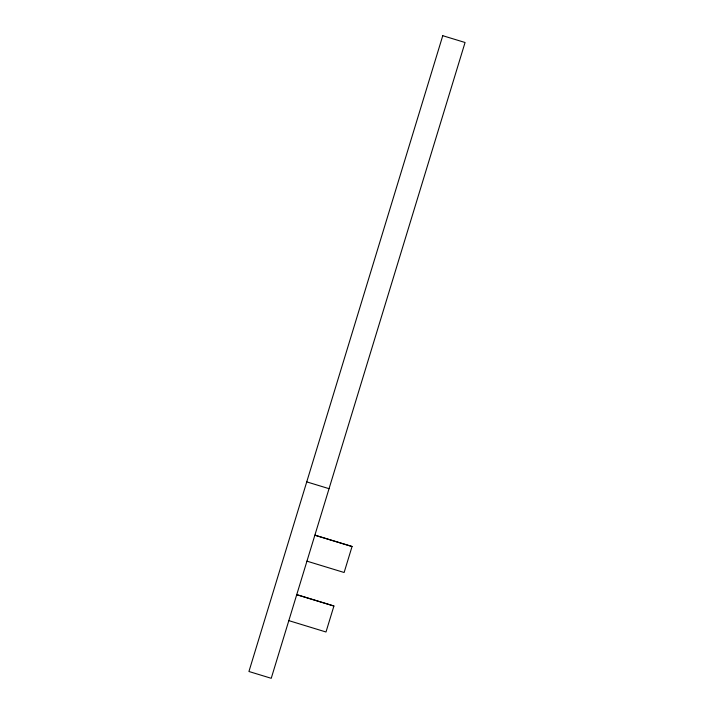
<?xml version="1.0" encoding="UTF-8"?>
<svg xmlns="http://www.w3.org/2000/svg" width="714" height="714" viewBox="0 0 714 714"><rect width="100%" height="100%" fill="white"/><g stroke="black" fill="none" stroke-linecap="round" stroke-linejoin="round"><path stroke-width="1.07" d="M296.738 594.655L333.92 605.99L325.995 631.997L288.822 620.627M352.056 546.513L314.874 535.179L352.056 546.505L344.13 572.494L306.958 561.159M306.743 481.879L329.047 488.679M296.729 594.682L333.911 606.016M442.76 35.7L248.936 671.499L271.24 678.3L465.064 42.501L442.76 35.7"/></g></svg>
